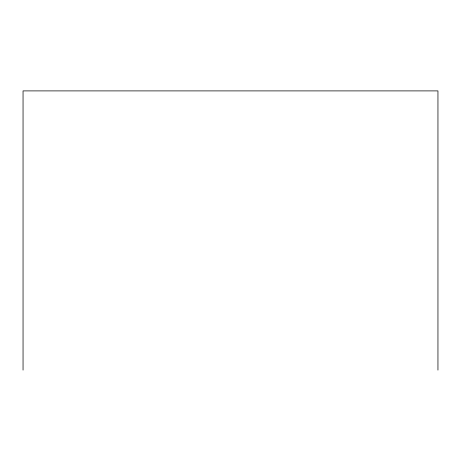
<?xml version="1.0" encoding="UTF-8"?>
<svg xmlns="http://www.w3.org/2000/svg" width="461" height="461" viewBox="0 0 461 461"><rect width="100%" height="100%" fill="white"/><g stroke="black" fill="none" stroke-linecap="round" stroke-linejoin="round"><path stroke-width="0.69" d="M437.95 370.102L437.95 90.898L23.05 90.898L23.05 370.102"/></g></svg>
